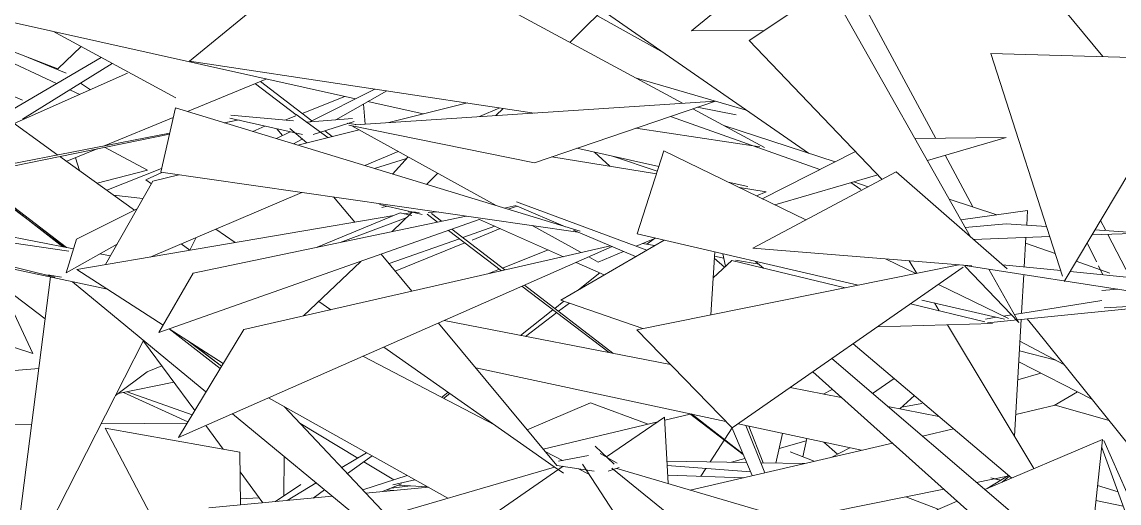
# Model space of a CAD drawing. Header units: millimetres. Extents: x 78096 to 288885, y -20632 to 149556.
# Drawn here: x 251142.8 to 251389.1, y 94002.8 to 94110.8 of the extents above; entities that cross this region are included whole.
import ezdxf

# ---------------------------------------------------------------- set-up
doc = ezdxf.new("R2010")
doc.units = ezdxf.units.MM
doc.layers.add('G-IMPT', color=8, linetype='Continuous', lineweight=9)
doc.layers.add('L-PLNT', color=71, linetype='Continuous', lineweight=9)

# ---------------------------------------------------------------- blocks, each defined once
blk = doc.blocks.new('ZZ-V - Tree Broadleaf 1 - 3dtree rotund SIMPLU-4826059-TOMH A-A')
at = {"layer": 'G-IMPT'}
for p, q in [((25688.93, 94103.03), (25655.28, 94143.87)), ((25483.97, 94101.98), (25520.92, 94132.4)), ((25630.91, 94122.93), (25651.5, 94084.68)), ((25414.13, 94117.49), (25521.27, 94093.54)), ((25582.26, 94119.08), (25569.32, 94106.24)), ((25454.46, 94080.94), (25410.47, 94112.67)), ((25556.79, 94113.02), (25594.66, 94092.55)), ((25575.37, 94112.24), (25590.42, 94103.88)), ((25622.89, 94081.34), (25576.61, 94113.47)), ((25453.34, 94108.73), (25480.94, 94093.77)), ((25483.97, 94101.98), (25561.36, 94090.37)), ((25470.1, 94099.29), (25444.65, 94088.02)), ((25501.31, 94098.01), (25483.55, 94090.69)), ((25499.96, 94097.45), (25511.43, 94088.59)), ((25608.73, 94091.1), (25584.27, 94098.17)), ((25498.77, 94096.96), (25507.95, 94089.98)), ((25510.97, 94088.36), (25525.61, 94095.73)), ((25516.82, 94088.82), (25528.27, 94095.33)), ((25602.02, 94093.04), (25521.17, 94087.73)), ((25523.41, 94087.88), (25523.03, 94092.35)), ((25524.04, 94092.93), (25536.44, 94090.15)), ((25528.69, 94088.23), (25546.35, 94092.62)), ((25561.38, 94079.2), (25602.02, 94093.04)), ((25493.3, 94089.9), (25507.3, 94088.58)), ((25515.07, 94084.84), (25507.95, 94090.03)), ((25553.67, 94091.52), (25549.08, 94089.56)), ((25554.38, 94091.42), (25552.76, 94089.8)), ((25596.95, 94091.31), (25613.05, 94082.62)), ((25597.95, 94091.65), (25606.71, 94089.95)), ((25480.33, 94089.36), (25464.71, 94082.93)), ((25495.17, 94088.85), (25491.76, 94088.19)), ((25491.82, 94088.17), (25495.17, 94088.85)), ((25493.02, 94089.22), (25509.35, 94085.52)), ((25498.21, 94086.22), (25500.9, 94087.44)), ((25520.54, 94089.12), (25510.19, 94088.3)), ((25520.92, 94088.44), (25511.77, 94085.52)), ((25521.29, 94087.77), (25519.37, 94088.08)), ((25561.38, 94079.2), (25519.74, 94087.64)), ((25552.81, 94069.58), (25520.43, 94087.5)), ((25591.92, 94089.6), (25625.44, 94077.65)), ((25603.9, 94087.56), (25628.87, 94079.38)), ((25479.53, 94085.81), (25382.2, 94066.89)), ((25401.04, 94069.61), (25479.49, 94085.65)), ((25503.51, 94084.61), (25506.58, 94086.15)), ((25504.88, 94085.29), (25503.61, 94086.82)), ((25510.3, 94083.65), (25506.54, 94086.89)), ((25508.29, 94083.15), (25522.09, 94086.58)), ((25514.35, 94086.34), (25516, 94085.07)), ((25584.15, 94086.95), (25612, 94082.77)), ((25463.25, 94082.33), (25456.43, 94079.52)), ((25507.34, 94083.44), (25509.27, 94084.53)), ((25570.92, 94082.45), (25589.31, 94078.33)), ((25471.62, 94068.56), (25454.9, 94080.62)), ((25530.79, 94081.76), (25523.31, 94078.57)), ((25532.71, 94080.14), (25525.51, 94077.9)), ((25533.05, 94080.51), (25529.56, 94076.67)), ((25588.79, 94076.69), (25565.32, 94080.54)), ((25588.98, 94077.28), (25579.12, 94080.61)), ((25653.54, 94080.89), (25659.79, 94069.27)), ((25455.82, 94060.29), (25434.49, 94076.45)), ((25455.56, 94060.34), (25434.7, 94076.49)), ((25456.37, 94060.18), (25435.56, 94076.14)), ((25475.78, 94075.06), (25465.14, 94056.33)), ((25474.16, 94075.4), (25477.81, 94077.04)), ((25474.16, 94075.4), (25475.46, 94074.49)), ((25475.78, 94075.06), (25481.58, 94076.5)), ((25539.69, 94076.84), (25537.17, 94074.35)), ((25604.9, 94074.85), (25609.29, 94073.87)), ((25633.07, 94074.92), (25636.27, 94073.78)), ((25509.17, 94072.54), (25475.15, 94058.03)), ((25613.42, 94072.64), (25607.41, 94073.63)), ((25611.27, 94071.74), (25613.42, 94072.64)), ((25634.66, 94073.17), (25632.42, 94074.73)), ((25521.06, 94065.83), (25516.33, 94071.52)), ((25654.51, 94070.99), (25665.17, 94067.51)), ((25458.61, 94062.01), (25472.27, 94068.89)), ((25531.29, 94067.92), (25512.61, 94060.21)), ((25533.14, 94068.32), (25526.66, 94069.86)), ((25527.13, 94069.17), (25528.45, 94069.43)), ((25529.44, 94063.74), (25533.9, 94068.01)), ((25531.29, 94067.92), (25533.9, 94067.35)), ((25533.9, 94068.01), (25532.2, 94067.72)), ((25533.07, 94068.28), (25535.54, 94068.01)), ((25536.21, 94067.58), (25533.34, 94068.27)), ((25537.34, 94067.63), (25539.64, 94065.89)), ((25539.78, 94068.15), (25537.52, 94068.01)), ((25538.31, 94067.83), (25540.58, 94066.09)), ((25404.97, 94065.46), (25453.76, 94053.51)), ((25405.74, 94066.89), (25456.94, 94059.35)), ((25424.43, 94066.37), (25457.97, 94059.87)), ((25529.83, 94067.32), (25458.7, 94055.24)), ((25532.61, 94066.86), (25517.84, 94061.31)), ((25567.9, 94058.11), (25549.11, 94066.48)), ((25571.89, 94059.02), (25560.87, 94065.12)), ((25688.47, 94066.27), (25689.56, 94064.15)), ((25489.9, 94064.32), (25494.24, 94061.27)), ((25542.11, 94064.01), (25554.03, 94054.94)), ((25542.9, 94064.29), (25554.78, 94055.12)), ((25690.09, 94063.11), (25695.07, 94053.44)), ((25422.2, 94060.08), (25465.58, 94050.81)), ((25458.61, 94062.01), (25456.35, 94054.45)), ((25456.35, 94054.45), (25467.76, 94060.94)), ((25484.1, 94059.55), (25482.1, 94061)), ((25584.25, 94060.48), (25588.58, 94062.28)), ((25588.32, 94060.59), (25585.66, 94061.06)), ((25671.64, 94061.17), (25678.29, 94058.8)), ((25685.45, 94061.2), (25687.54, 94056.92)), ((25463.87, 94058.73), (25466.24, 94058.27)), ((25533.92, 94050.35), (25527, 94058.67)), ((25575.71, 94056.91), (25573.6, 94058.08)), ((25575.71, 94056.91), (25581.38, 94059.28)), ((25603.9, 94057.81), (25601.78, 94058.19)), ((25478.09, 94042.75), (25458.7, 94055.24)), ((25509.59, 94044.79), (25522.44, 94057.06)), ((25577.06, 94054.04), (25570.77, 94056.83)), ((25611.8, 94056.4), (25606.56, 94057.33)), ((25683.01, 94057.12), (25690.53, 94054.44)), ((25687.98, 94056.02), (25688.95, 94054.05)), ((25452.22, 94054.04), (25455.26, 94053.49)), ((25487.68, 94027.73), (25457.7, 94052.49)), ((25558.6, 94051.47), (25578.2, 94036.57)), ((25559.17, 94051.72), (25578.99, 94036.42)), ((25513.02, 94048.06), (25515.69, 94046.19)), ((25566.45, 94011.2), (25539.85, 94043.21)), ((25541.11, 94043.76), (25591.97, 94033.91)), ((25673.99, 94041.67), (25672, 94044.12)), ((25490.87, 94033), (25479.42, 94041.87)), ((25491.53, 94034.1), (25479.45, 94041.88)), ((25694.91, 94015.65), (25673.99, 94041.67)), ((25491.17, 94033.5), (25483.91, 94039.01)), ((25491.18, 94033.5), (25484.46, 94038.65)), ((25680.21, 94033.93), (25670.36, 94039.16)), ((25552.57, 94020.24), (25522.91, 94035.74)), ((25527.6, 94037.81), (25566.55, 94010.41)), ((25670.24, 94036.98), (25678.43, 94034.88)), ((25548.22, 94033.14), (25604.38, 94021.13)), ((25637.27, 94027.4), (25642.1, 94030.76)), ((25618.79, 94028.71), (25630.26, 94026.48)), ((25628.25, 94028.28), (25626.21, 94027.27)), ((25541.96, 94003.87), (25501.75, 94026.42)), ((25646.66, 94026.9), (25643.39, 94023.94)), ((25505.22, 94024.47), (25528.36, 93999.91)), ((25640.7, 94024.46), (25652.17, 94022.24)), ((25678.26, 94024.73), (25669.41, 94022.67)), ((25690.37, 94021.29), (25678.26, 94024.73)), ((25523.19, 93998.4), (25493.61, 94022.83)), ((25590.6, 94022.09), (25577.58, 94013.18)), ((25590.6, 94022.09), (25591.43, 94007.15)), ((25596.21, 94022.88), (25608.25, 94013.72)), ((25596.64, 94022.79), (25608.2, 94013.86)), ((25605.71, 94019.76), (25610.27, 94008.94)), ((25607.09, 94020.55), (25634.79, 94014.63)), ((25613.09, 94009.59), (25608.88, 94020.17)), ((25609.5, 94020.04), (25612.77, 94011.82)), ((25615.54, 94011.77), (25617.08, 94018.42)), ((25655.48, 94019.44), (25648.48, 94017.81)), ((25641.72, 94016.24), (25596.36, 94005.71)), ((25626.37, 94016.43), (25629.43, 94013.75)), ((25567.69, 94012.34), (25563.82, 94014.36)), ((25566.78, 94012.17), (25573.54, 94013.43)), ((25575.03, 94015.57), (25579.33, 94011.54)), ((25576.16, 94013.91), (25580, 94011.76)), ((25624.18, 94012.17), (25618.81, 94014.25)), ((25632.18, 94015.19), (25628.18, 94013.09)), ((25565.91, 94010.86), (25457.27, 93979.19)), ((25547.4, 93996.94), (25567.84, 94011.09)), ((25566.43, 94011.21), (25574.77, 94009.91)), ((25572.21, 94011.53), (25581.38, 93997.4)), ((25591.15, 94012.2), (25609.03, 94011.88)), ((25591.21, 94011.22), (25609.9, 94009.82)), ((25612.2, 94011.83), (25621.99, 94011.66)), ((25566.7, 94010.3), (25567.89, 94009.46)), ((25573.74, 94009.18), (25571.31, 94010.45)), ((25580.45, 94010.78), (25577.95, 94009.91)), ((25578.75, 94010.63), (25594.68, 93997.64)), ((25637.48, 93993.63), (25579.86, 94010.55)), ((25667.53, 94008.82), (25660.63, 94007.42)), ((25663.83, 94008.42), (25666.09, 94007.94)), ((25523.56, 94005.01), (25537.6, 94006.32)), ((25653.25, 94005.93), (25619.13, 93999.02)), ((25664.6, 94008.22), (25666, 94007.89)), ((25692.38, 94005.28), (25687.79, 94006.75)), ((25488.36, 94001.73), (25516.03, 94004.31)), ((25651.99, 94001.38), (25644.72, 94004.2)), ((25687.42, 94003.38), (25693.56, 94002.07))]:
    blk.add_line(p, q, dxfattribs=at)
blk = doc.blocks.new('ZZ-V - Tree Broadleaf 1 - 3dtree rotund SIMPLU-4826034-TOMH A-A')
at = {"layer": 'G-IMPT'}
for p, q in [((25596.63, 94108.86), (25650.42, 94152.83)), ((25609.59, 94106.66), (25627.6, 94118.68)), ((25627.6, 94118.68), (25659.26, 94062.58)), ((25596.63, 94108.86), (25612.94, 94108.9)), ((25609.59, 94106.66), (25639.41, 94075.46)), ((25663.85, 94103.7), (25710.03, 94102.46)), ((25663.85, 94103.7), (25679.92, 94053.75)), ((25710.03, 94102.46), (25680.3, 94052.56)), ((25480.82, 94091.52), (25477.55, 94077.08)), ((25480.82, 94091.52), (25571.67, 94063.83)), ((25646.82, 94084.62), (25667.24, 94084.88)), ((25667.24, 94084.88), (25649.58, 94079.73)), ((25590.45, 94081.89), (25584.48, 94063.24)), ((25590.45, 94081.89), (25622.34, 94066.35)), ((25633.45, 94081.7), (25612.54, 94071.13)), ((25571.17, 94063.64), (25477.55, 94077.08)), ((25610.42, 94059.99), (25642.6, 94077.16)), ((25638.44, 94076.48), (25615.35, 94069.76)), ((25642.6, 94077.16), (25667.48, 94055.39)), ((25557.4, 94070.46), (25586.62, 94059.6)), ((25554.61, 94069.03), (25557.27, 94069.59)), ((25555.53, 94068.75), (25557.56, 94069.47)), ((25557.56, 94069.47), (25568.4, 94064.83)), ((25672.06, 94068.47), (25657.12, 94066.38)), ((25672.06, 94068.47), (25671.87, 94065.18)), ((25477.11, 94041.05), (25548.97, 94066.43)), ((25484.85, 94054.37), (25546.09, 94067.24)), ((25658.08, 94064.68), (25667.29, 94065.49)), ((25676.34, 94064.87), (25667.29, 94065.49)), ((25570.16, 94064.08), (25584.08, 94058.12)), ((25634.06, 94051.7), (25584.48, 94063.24)), ((25677.06, 94062.63), (25659.94, 94061.99)), ((25697.82, 94063.4), (25686.51, 94062.98)), ((25697.82, 94063.4), (25687.19, 94064.13)), ((25481.49, 94017.49), (25578.81, 94060.38)), ((25496.15, 94041.72), (25578.46, 94060.52)), ((25567.31, 94048.37), (25590.48, 94061.84)), ((25671.71, 94062.43), (25671.33, 94055.8)), ((25600.97, 94045.03), (25601.85, 94059.2)), ((25601.76, 94057.76), (25604.06, 94055.78)), ((25603.7, 94058.77), (25604.29, 94056)), ((25610.42, 94059.99), (25659.53, 94056.03)), ((25656.68, 94056.26), (25584.4, 94041.69)), ((25601.49, 94053.38), (25605.67, 94057.28)), ((25631.11, 94051.1), (25605.67, 94057.28)), ((25605.81, 94019.66), (25657.58, 94055.72)), ((25611.02, 94057.06), (25612.8, 94055.55)), ((25640.34, 94057.58), (25647.03, 94054.32)), ((25645.51, 94057.16), (25647.2, 94054.35)), ((25657.57, 94056.23), (25701.67, 94049.35)), ((25658, 94056.01), (25670.13, 94043.33)), ((25663.36, 94055.33), (25670.13, 94043.33)), ((25666.45, 94056.29), (25679.52, 94054.99)), ((25484.85, 94054.37), (25477.11, 94041.05)), ((25671.23, 94054.1), (25670.72, 94045.4)), ((25681.62, 94054.78), (25708.25, 94052.13)), ((25652.05, 94051.87), (25667.76, 94044.21)), ((25688.71, 94050.52), (25692.35, 94050.81)), ((25567.31, 94048.37), (25585.7, 94041.95)), ((25666.9, 94044.06), (25648.32, 94048.38)), ((25669.1, 94045.14), (25688.71, 94048.29)), ((25662.5, 94043.48), (25645.82, 94047.53)), ((25651.17, 94047.72), (25652.21, 94045.98)), ((25663.05, 94043.23), (25694.68, 94046.4)), ((25689.23, 94046.6), (25696.15, 94047.02)), ((25638.38, 94042.35), (25664.18, 94043.07)), ((25662.66, 94044.1), (25665.05, 94044.49)), ((25666.67, 94044.75), (25668.49, 94045.04)), ((25670.64, 94043.99), (25669.12, 94017.78)), ((25496.15, 94041.72), (25481.49, 94017.49)), ((25605.81, 94019.66), (25584.4, 94041.69)), ((25654.13, 94042.79), (25673.48, 94010.51)), ((25632.91, 94038.54), (25668.52, 94008.4)), ((25628.13, 94035.21), (25728.85, 93949.1)), ((25623.85, 94032.23), (25720.71, 93945.6)), ((25688.92, 94017.07), (25662.49, 94005.84)), ((25686.48, 93994.76), (25688.92, 94017.07)), ((25689.18, 94016.85), (25698.36, 93996.09)), ((25688.72, 94015.26), (25703.67, 93974.46)), ((25663, 94006.06), (25667.82, 94008.99)), ((25668.05, 94008.8), (25666.38, 94007.49)), ((25656.29, 94003.21), (25651.24, 94001.06))]:
    blk.add_line(p, q, dxfattribs=at)
blk = doc.blocks.new('ZZ-V - Tree Broadleaf 2 - 3dtree rotund SIMPLU-4826084-TOMH A-A')
at = {"layer": 'G-IMPT'}
for p, q in [((25454.44, 94100.28), (25427.27, 94110.78)), ((25431.61, 94107.56), (25454.16, 94096.97)), ((25454.44, 94100.28), (25459.69, 94105.29)), ((25423.95, 94102.95), (25446.49, 94093.25)), ((25464.16, 94102.86), (25442.1, 94089.85)), ((25456.32, 94099.31), (25446.49, 94103.34)), ((25466.65, 94101.51), (25446.49, 94089.02)), ((25459.54, 94097.11), (25461.76, 94095.6)), ((25457.1, 94095.59), (25459.36, 94094.53)), ((25464.92, 94082.67), (25474.6, 94077.54)), ((25459.28, 94077.46), (25458.39, 94080.32)), ((25578.32, 94078.4), (25574.85, 94081.57)), ((25463.28, 94074.58), (25474.6, 94077.54)), ((25466.92, 94071.95), (25473.55, 94071.14)), ((25485.51, 94062.45), (25484.05, 94059.59)), ((25588.37, 94062.19), (25586.64, 94060.89)), ((25448.84, 94036.38), (25439.46, 94056.36)), ((25452.78, 94053.55), (25444.63, 93989.77)), ((25571.3, 94050.69), (25576.1, 94054.46)), ((25451.59, 94044.18), (25441.59, 94051.82)), ((25565.95, 94046.49), (25568.03, 94048.11)), ((25448.84, 94036.38), (25414.62, 94047.35)), ((25558.26, 94040.44), (25565.56, 94046.18)), ((25566.4, 94045.54), (25559.38, 94040.22)), ((25569.24, 94047.69), (25566.79, 94045.84)), ((25473.7, 94039.28), (25447.31, 93987.52)), ((25473.64, 94039.17), (25485.16, 94023.55)), ((25686.5, 94026.11), (25670.09, 94034.48)), ((25433.38, 94031.61), (25450.15, 94032.97)), ((25483.64, 94021.04), (25469.17, 94027.61)), ((25484.59, 94022.61), (25469.98, 94027.78)), ((25540.55, 94026.52), (25542.01, 94027.67)), ((25542.43, 94027.37), (25541, 94026.29)), ((25573.97, 94025.3), (25559.78, 94019.22)), ((25586.89, 94020.52), (25573.97, 94025.3)), ((25643.83, 94024.34), (25648.32, 94025.14)), ((25589.07, 94021.04), (25563.37, 94014.91)), ((25596.34, 94022.78), (25590.64, 94021.42)), ((25465.03, 94019.61), (25481.07, 93989.16)), ((25465.03, 94019.61), (25495.28, 94014.19)), ((25487.63, 94020.2), (25491.57, 94014.86)), ((25605.75, 94019.67), (25600.81, 94012.03)), ((25622.51, 94017.26), (25621.63, 94013.16)), ((25495.42, 94002.39), (25495.28, 94014.19)), ((25523.74, 94014.09), (25518.16, 94010.74)), ((25525.01, 94013.37), (25519.43, 94009.4)), ((25505.17, 94004.38), (25505.26, 94013.21)), ((25495.33, 94009.76), (25500.42, 94002.85)), ((25532.85, 94008.98), (25522.86, 94005.75)), ((25591.33, 94009.04), (25608.32, 94008.48)), ((25599.83, 94010.51), (25598.73, 94008.8)), ((25508.97, 94006.94), (25503.3, 94003.12)), ((25512.43, 94007.29), (25505.9, 94003.37)), ((25531.59, 94007.08), (25527.28, 94005.36)), ((25533.56, 94006.64), (25529.23, 94006.14)), ((25534.54, 94008.03), (25529.59, 94006.85)), ((25537.38, 94006.44), (25530.86, 94006.78)), ((25514.3, 94005.74), (25511.72, 94003.91)), ((25528.27, 94005.75), (25529.75, 94005.59))]:
    blk.add_line(p, q, dxfattribs=at)
blk = doc.blocks.new('ZZ-V - Tree Broadleaf 2 - 3dtree rotund SIMPLU-4826109-TOMH A-A')
at = {"layer": 'G-IMPT'}
for p, q in [((25509.24, 94090.29), (25518.86, 94094.08)), ((25505.36, 94088.76), (25507.82, 94089.73)), ((25465.41, 94073.04), (25477.74, 94077.89)), ((25545.34, 94062.41), (25552.53, 94064.96)), ((25547.4, 94061.85), (25553.74, 94064.42)), ((25528.77, 94056.54), (25544.57, 94062.14)), ((25530.17, 94054.86), (25545.8, 94061.2)), ((25554.23, 94055.54), (25564.51, 94059.62)), ((25550.95, 94054.24), (25553.58, 94055.29)), ((25474.51, 94032.28), (25477.75, 94033.6)), ((25467.39, 94026.92), (25474.51, 94032.28)), ((25669.86, 94030.46), (25675.05, 94031.95)), ((25467.99, 94027.37), (25480.44, 94029.95)), ((25678.02, 94024.67), (25683.26, 94027.76)), ((25464.17, 94020.6), (25483.46, 94020.75)), ((25508.76, 94020.72), (25521.75, 94012.89)), ((25424.83, 94020.3), (25448.56, 94020.48)), ((25616.29, 94015.03), (25622.41, 94016.79)), ((25523.15, 94012.05), (25529.85, 94008.01)), ((25605.6, 94011.94), (25608.64, 94012.82)), ((25495.4, 94003.76), (25499.6, 94003.96))]:
    blk.add_line(p, q, dxfattribs=at)

msp = doc.modelspace()

# ---------------------------------------------------------------- block references
at = {"layer": 'L-PLNT'}
for name in ['ZZ-V - Tree Broadleaf 1 - 3dtree rotund SIMPLU-4826059-TOMH A-A', 'ZZ-V - Tree Broadleaf 2 - 3dtree rotund SIMPLU-4826109-TOMH A-A', 'ZZ-V - Tree Broadleaf 2 - 3dtree rotund SIMPLU-4826084-TOMH A-A', 'ZZ-V - Tree Broadleaf 1 - 3dtree rotund SIMPLU-4826034-TOMH A-A']:
    msp.add_blockref(name, (225696.455, 0), dxfattribs=at)

doc.saveas('drawing.dxf')
